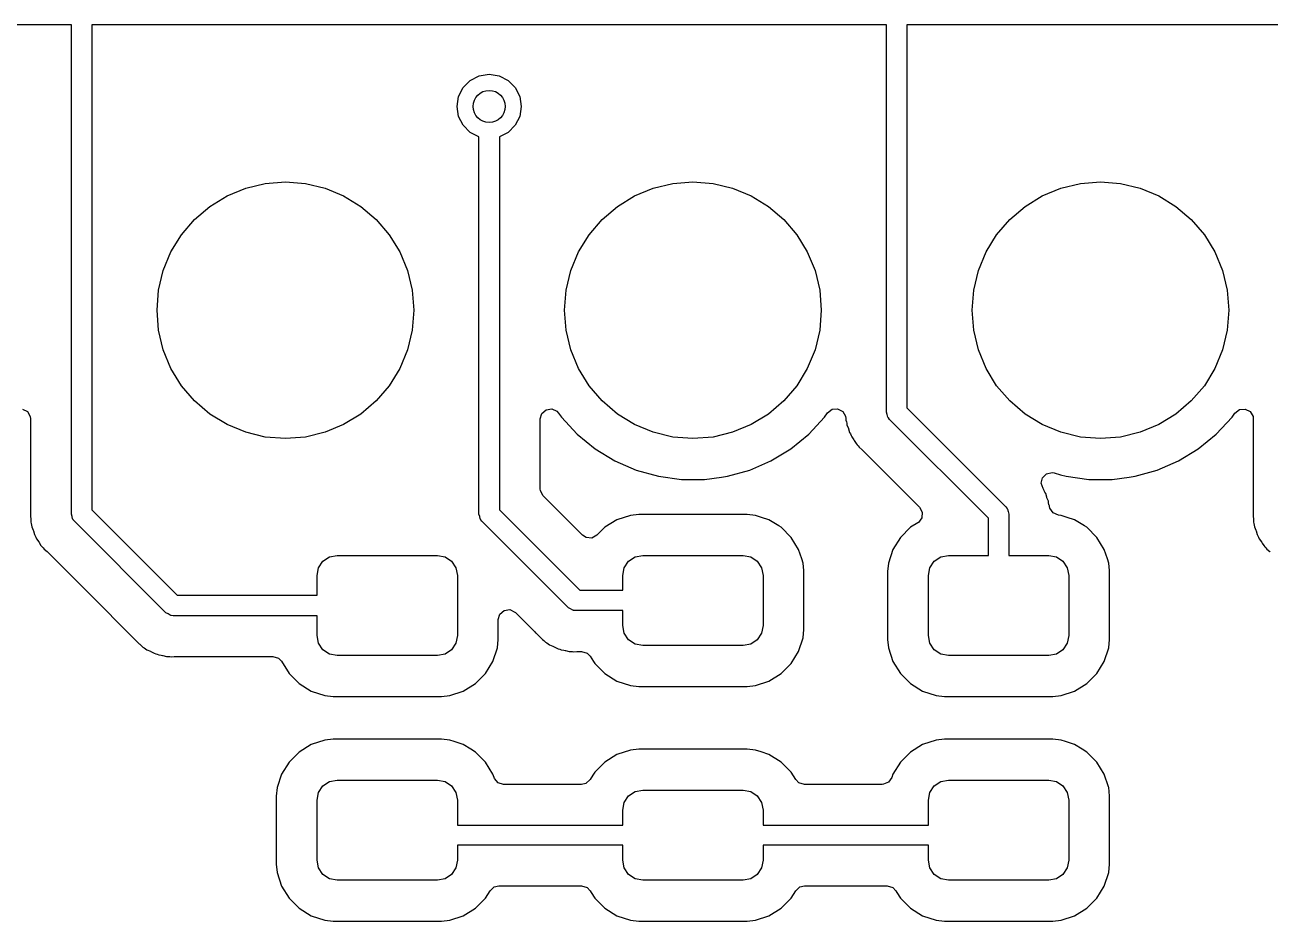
# Model space of a CAD drawing. Extents: x 7 to 11, y -4.75 to -1.25.
# Drawn here: x 8.772 to 9.383, y -2.5 to -2.06 of the extents above; entities that cross this region are included whole.
import ezdxf

# ---------------------------------------------------------------- set-up
doc = ezdxf.new("R2010")
doc.units = 0
doc.header["$MEASUREMENT"] = 0
doc.layers.add('BLACK', color=7, linetype='CONTINUOUS')

msp = doc.modelspace()

# ---------------------------------------------------------------- linework, layer by layer
at = {"layer": 'BLACK', "linetype": 'CONTINUOUS'}
for p, q in [((8.795, -2.06), (8.605, -2.06)), ((8.795, -2.3), (8.795, -2.06)), ((9.195, -2.06), (8.805, -2.06)), ((8.805, -2.06), (8.805, -2.29793)), ((9.195, -2.25), (9.195, -2.06)), ((9.395, -2.06), (9.205, -2.06)), ((9.205, -2.06), (9.205, -2.24793)), ((8.98726, -2.09074), (8.99074, -2.08726)), ((8.99074, -2.08726), (8.99513, -2.08502)), ((8.99513, -2.08502), (9, -2.08425)), ((9, -2.08425), (9.00487, -2.08502)), ((9.00487, -2.08502), (9.00926, -2.08726)), ((9.00926, -2.08726), (9.01274, -2.09074)), ((8.98425, -2.1), (8.98502, -2.09513)), ((8.98502, -2.09513), (8.98726, -2.09074)), ((9.01274, -2.09074), (9.01498, -2.09513)), ((9.01498, -2.09513), (9.01575, -2.1)), ((8.98502, -2.10487), (8.98425, -2.1)), ((9.01575, -2.1), (9.01498, -2.10487)), ((8.98726, -2.10926), (8.98502, -2.10487)), ((9.01498, -2.10487), (9.01274, -2.10926)), ((8.99074, -2.11274), (8.98726, -2.10926)), ((8.995, -2.11491), (8.99074, -2.11274)), ((9.00926, -2.11274), (9.005, -2.11491)), ((9.01274, -2.10926), (9.00926, -2.11274)), ((8.995, -2.3), (8.995, -2.11491)), ((9.005, -2.11491), (9.005, -2.29793)), ((8.88053, -2.14009), (8.89015, -2.13778)), ((8.89015, -2.13778), (8.9, -2.13701)), ((8.9, -2.13701), (8.90985, -2.13778)), ((8.90985, -2.13778), (8.91947, -2.14009)), ((9.08053, -2.14009), (9.09015, -2.13778)), ((9.09015, -2.13778), (9.1, -2.13701)), ((9.1, -2.13701), (9.10985, -2.13778)), ((9.10985, -2.13778), (9.11947, -2.14009)), ((9.28053, -2.14009), (9.29015, -2.13778)), ((9.29015, -2.13778), (9.3, -2.13701)), ((9.3, -2.13701), (9.30985, -2.13778)), ((9.30985, -2.13778), (9.31947, -2.14009)), ((8.86297, -2.14904), (8.8714, -2.14387)), ((8.8714, -2.14387), (8.88053, -2.14009)), ((8.91947, -2.14009), (8.9286, -2.14387)), ((8.9286, -2.14387), (8.93703, -2.14904)), ((9.06297, -2.14904), (9.0714, -2.14387)), ((9.0714, -2.14387), (9.08053, -2.14009)), ((9.11947, -2.14009), (9.1286, -2.14387)), ((9.1286, -2.14387), (9.13703, -2.14904)), ((9.26297, -2.14904), (9.2714, -2.14387)), ((9.2714, -2.14387), (9.28053, -2.14009)), ((9.31947, -2.14009), (9.3286, -2.14387)), ((9.3286, -2.14387), (9.33703, -2.14904)), ((8.85546, -2.15546), (8.86297, -2.14904)), ((8.93703, -2.14904), (8.94454, -2.15546)), ((9.05546, -2.15546), (9.06297, -2.14904)), ((9.13703, -2.14904), (9.14454, -2.15546)), ((9.25546, -2.15546), (9.26297, -2.14904)), ((9.33703, -2.14904), (9.34454, -2.15546)), ((8.84904, -2.16297), (8.85546, -2.15546)), ((8.94454, -2.15546), (8.95096, -2.16297)), ((9.04904, -2.16297), (9.05546, -2.15546)), ((9.14454, -2.15546), (9.15096, -2.16297)), ((9.24904, -2.16297), (9.25546, -2.15546)), ((9.34454, -2.15546), (9.35096, -2.16297)), ((8.84387, -2.1714), (8.84904, -2.16297)), ((8.95096, -2.16297), (8.95613, -2.1714)), ((9.04387, -2.1714), (9.04904, -2.16297)), ((9.15096, -2.16297), (9.15613, -2.1714)), ((9.24387, -2.1714), (9.24904, -2.16297)), ((9.35096, -2.16297), (9.35613, -2.1714)), ((8.84009, -2.18053), (8.84387, -2.1714)), ((8.95613, -2.1714), (8.95991, -2.18053)), ((9.04009, -2.18053), (9.04387, -2.1714)), ((9.15613, -2.1714), (9.15991, -2.18053)), ((9.24009, -2.18053), (9.24387, -2.1714)), ((9.35613, -2.1714), (9.35991, -2.18053)), ((8.83778, -2.19015), (8.84009, -2.18053)), ((8.95991, -2.18053), (8.96222, -2.19015)), ((9.03778, -2.19015), (9.04009, -2.18053)), ((9.15991, -2.18053), (9.16222, -2.19015)), ((9.23778, -2.19015), (9.24009, -2.18053)), ((9.35991, -2.18053), (9.36222, -2.19015)), ((8.83701, -2.2), (8.83778, -2.19015)), ((8.96222, -2.19015), (8.96299, -2.2)), ((9.03701, -2.2), (9.03778, -2.19015)), ((9.16222, -2.19015), (9.16299, -2.2)), ((9.23701, -2.2), (9.23778, -2.19015)), ((9.36222, -2.19015), (9.36299, -2.2)), ((8.83778, -2.20985), (8.83701, -2.2)), ((8.96299, -2.2), (8.96222, -2.20985)), ((9.03778, -2.20985), (9.03701, -2.2)), ((9.16299, -2.2), (9.16222, -2.20985)), ((9.23778, -2.20985), (9.23701, -2.2)), ((9.36299, -2.2), (9.36222, -2.20985)), ((8.84009, -2.21947), (8.83778, -2.20985)), ((8.96222, -2.20985), (8.95991, -2.21947)), ((9.04009, -2.21947), (9.03778, -2.20985)), ((9.16222, -2.20985), (9.15991, -2.21947)), ((9.24009, -2.21947), (9.23778, -2.20985)), ((9.36222, -2.20985), (9.35991, -2.21947)), ((8.84387, -2.2286), (8.84009, -2.21947)), ((8.95991, -2.21947), (8.95613, -2.2286)), ((9.04387, -2.2286), (9.04009, -2.21947)), ((9.15991, -2.21947), (9.15613, -2.2286)), ((9.24387, -2.2286), (9.24009, -2.21947)), ((9.35991, -2.21947), (9.35613, -2.2286)), ((8.84904, -2.23703), (8.84387, -2.2286)), ((8.95613, -2.2286), (8.95096, -2.23703)), ((9.04904, -2.23703), (9.04387, -2.2286)), ((9.15613, -2.2286), (9.15096, -2.23703)), ((9.24904, -2.23703), (9.24387, -2.2286)), ((9.35613, -2.2286), (9.35096, -2.23703)), ((8.85546, -2.24454), (8.84904, -2.23703)), ((8.95096, -2.23703), (8.94454, -2.24454)), ((9.05546, -2.24454), (9.04904, -2.23703)), ((9.15096, -2.23703), (9.14454, -2.24454)), ((9.25546, -2.24454), (9.24904, -2.23703)), ((9.35096, -2.23703), (9.34454, -2.24454)), ((8.77094, -2.24848), (8.77343, -2.24975)), ((8.86297, -2.25096), (8.85546, -2.24454)), ((8.94454, -2.24454), (8.93703, -2.25096)), ((9.02792, -2.24884), (9.03069, -2.24844)), ((9.03069, -2.24844), (9.03323, -2.24961)), ((9.06297, -2.25096), (9.05546, -2.24454)), ((9.14454, -2.24454), (9.13703, -2.25096)), ((9.16824, -2.24863), (9.17102, -2.24836)), ((9.17102, -2.24836), (9.17351, -2.24963)), ((9.205, -2.24793), (9.25354, -2.29646)), ((9.26297, -2.25096), (9.25546, -2.24454)), ((9.34454, -2.24454), (9.33703, -2.25096)), ((9.36816, -2.24876), (9.37094, -2.24848)), ((9.37094, -2.24848), (9.37343, -2.24975)), ((8.77343, -2.24975), (8.77484, -2.25216)), ((8.77484, -2.25216), (8.77498, -2.25335)), ((8.77498, -2.25335), (8.77498, -2.29669)), ((8.8714, -2.25613), (8.86297, -2.25096)), ((8.93703, -2.25096), (8.9286, -2.25613)), ((9.02502, -2.25335), (9.02581, -2.25067)), ((9.02502, -2.28758), (9.02502, -2.25335)), ((9.02581, -2.25067), (9.02792, -2.24884)), ((9.03323, -2.24961), (9.03403, -2.25049)), ((9.03403, -2.25049), (9.03546, -2.25251)), ((9.03546, -2.25251), (9.04321, -2.26081)), ((9.0714, -2.25613), (9.06297, -2.25096)), ((9.13703, -2.25096), (9.1286, -2.25613)), ((9.15679, -2.26081), (9.16454, -2.25251)), ((9.16454, -2.25251), (9.16605, -2.25037)), ((9.16605, -2.25037), (9.16824, -2.24863)), ((9.17351, -2.24963), (9.17492, -2.25204)), ((9.17492, -2.25204), (9.17506, -2.25308)), ((9.17506, -2.25308), (9.17509, -2.25394)), ((9.17509, -2.25394), (9.17509, -2.25395)), ((9.17509, -2.25395), (9.17532, -2.25471)), ((9.17532, -2.25471), (9.17547, -2.25548)), ((9.19535, -2.25119), (9.195, -2.25)), ((9.19561, -2.2524), (9.19535, -2.25119)), ((9.19576, -2.2526), (9.19561, -2.2524)), ((9.19579, -2.2527), (9.19576, -2.2526)), ((9.19593, -2.25282), (9.19579, -2.2527)), ((9.19646, -2.25354), (9.19593, -2.25282)), ((9.245, -2.30207), (9.19646, -2.25354)), ((9.2714, -2.25613), (9.26297, -2.25096)), ((9.33703, -2.25096), (9.3286, -2.25613)), ((9.35679, -2.26081), (9.36454, -2.25251)), ((9.36454, -2.25251), (9.36597, -2.25049)), ((9.36597, -2.25049), (9.36816, -2.24876)), ((9.37343, -2.24975), (9.37484, -2.25216)), ((9.37484, -2.25216), (9.37498, -2.25335)), ((9.37498, -2.25335), (9.37498, -2.29669)), ((8.88053, -2.25991), (8.8714, -2.25613)), ((8.89015, -2.26222), (8.88053, -2.25991)), ((8.91947, -2.25991), (8.90985, -2.26222)), ((8.9286, -2.25613), (8.91947, -2.25991)), ((9.04321, -2.26081), (9.04321, -2.26081)), ((9.04321, -2.26081), (9.04321, -2.26081)), ((9.04321, -2.26081), (9.05202, -2.26798)), ((9.08053, -2.25991), (9.0714, -2.25613)), ((9.09015, -2.26222), (9.08053, -2.25991)), ((9.11947, -2.25991), (9.10985, -2.26222)), ((9.1286, -2.25613), (9.11947, -2.25991)), ((9.14798, -2.26798), (9.15679, -2.26081)), ((9.17547, -2.25548), (9.17557, -2.25627)), ((9.17557, -2.25627), (9.17557, -2.25627)), ((9.17557, -2.25627), (9.17626, -2.258)), ((9.17626, -2.258), (9.17634, -2.25823)), ((9.17634, -2.25823), (9.17686, -2.26002)), ((9.17686, -2.26002), (9.17686, -2.26002)), ((9.17686, -2.26002), (9.17726, -2.26071)), ((9.17726, -2.26071), (9.17761, -2.2614)), ((9.28053, -2.25991), (9.2714, -2.25613)), ((9.29015, -2.26222), (9.28053, -2.25991)), ((9.31947, -2.25991), (9.30985, -2.26222)), ((9.3286, -2.25613), (9.31947, -2.25991)), ((9.34798, -2.26798), (9.35679, -2.26081)), ((8.9, -2.26299), (8.89015, -2.26222)), ((8.90985, -2.26222), (8.9, -2.26299)), ((9.1, -2.26299), (9.09015, -2.26222)), ((9.10985, -2.26222), (9.1, -2.26299)), ((9.17761, -2.2614), (9.1779, -2.26215)), ((9.1779, -2.26215), (9.179, -2.26366)), ((9.179, -2.26366), (9.17912, -2.26385)), ((9.17912, -2.26385), (9.17947, -2.26444)), ((9.17947, -2.26444), (9.18007, -2.26546)), ((9.18007, -2.26546), (9.18064, -2.26602)), ((9.18064, -2.26602), (9.18115, -2.26661)), ((9.18115, -2.26661), (9.18162, -2.26726)), ((9.3, -2.26299), (9.29015, -2.26222)), ((9.30985, -2.26222), (9.3, -2.26299)), ((9.05202, -2.26798), (9.05202, -2.26798)), ((9.05202, -2.26798), (9.05202, -2.26798)), ((9.05202, -2.26798), (9.06172, -2.27388)), ((9.13828, -2.27388), (9.14798, -2.26798)), ((9.18162, -2.26726), (9.18162, -2.26726)), ((9.18162, -2.26726), (9.18305, -2.26845)), ((9.18305, -2.26845), (9.18323, -2.26861)), ((9.18323, -2.26861), (9.19733, -2.28271)), ((9.33828, -2.27388), (9.34798, -2.26798)), ((9.06172, -2.27388), (9.07214, -2.2784)), ((9.07214, -2.2784), (9.08307, -2.28147)), ((9.11693, -2.28147), (9.12786, -2.2784)), ((9.12786, -2.2784), (9.13828, -2.27388)), ((9.31693, -2.28147), (9.32786, -2.2784)), ((9.32786, -2.2784), (9.33828, -2.27388)), ((9.08307, -2.28147), (9.09432, -2.28301)), ((9.09432, -2.28301), (9.09432, -2.28301)), ((9.09432, -2.28301), (9.10568, -2.28301)), ((9.10568, -2.28301), (9.11402, -2.28187)), ((9.10568, -2.28301), (9.10568, -2.28301)), ((9.11402, -2.28187), (9.11693, -2.28147)), ((9.19733, -2.28271), (9.21122, -2.2966)), ((9.27092, -2.28488), (9.27155, -2.28216)), ((9.27185, -2.28751), (9.27092, -2.28488)), ((9.27155, -2.28216), (9.27355, -2.28021)), ((9.27355, -2.28021), (9.27629, -2.27966)), ((9.27629, -2.27966), (9.27721, -2.27982)), ((9.27721, -2.27982), (9.28033, -2.2807)), ((9.28033, -2.2807), (9.28307, -2.28147)), ((9.28307, -2.28147), (9.28307, -2.28147)), ((9.28307, -2.28147), (9.29432, -2.28301)), ((9.29432, -2.28301), (9.29432, -2.28301)), ((9.29432, -2.28301), (9.30568, -2.28301)), ((9.30568, -2.28301), (9.31402, -2.28187)), ((9.30568, -2.28301), (9.30568, -2.28301)), ((9.31402, -2.28187), (9.31693, -2.28147)), ((9.02513, -2.28864), (9.02502, -2.28758)), ((9.02647, -2.29109), (9.02513, -2.28864)), ((9.04582, -2.31044), (9.02647, -2.29109)), ((9.2721, -2.28785), (9.27185, -2.28751)), ((9.27237, -2.28853), (9.2721, -2.28785)), ((9.2721, -2.28785), (9.2721, -2.28785)), ((9.27239, -2.2886), (9.27237, -2.28853)), ((9.27274, -2.28929), (9.27239, -2.2886)), ((9.27314, -2.28998), (9.27274, -2.28929)), ((9.27366, -2.29177), (9.27314, -2.28998)), ((8.77492, -2.29732), (8.77489, -2.29763)), ((8.77498, -2.29669), (8.77491, -2.29731)), ((8.77491, -2.29731), (8.77492, -2.29732)), ((9.21122, -2.2966), (9.21256, -2.29906)), ((9.25354, -2.29646), (9.25407, -2.29718)), ((9.25407, -2.29718), (9.25421, -2.2973)), ((9.25421, -2.2973), (9.25424, -2.2974)), ((9.25424, -2.2974), (9.25439, -2.2976)), ((9.27374, -2.292), (9.27366, -2.29177)), ((9.27443, -2.29373), (9.27374, -2.292)), ((9.27453, -2.29452), (9.27443, -2.29373)), ((9.27468, -2.29529), (9.27453, -2.29452)), ((9.27482, -2.29576), (9.27468, -2.29529)), ((9.27491, -2.29606), (9.27482, -2.29576)), ((9.27496, -2.29636), (9.27491, -2.29606)), ((9.27501, -2.29636), (9.27496, -2.29636)), ((9.27516, -2.29719), (9.27501, -2.29636)), ((9.27676, -2.29948), (9.27516, -2.29719)), ((9.37492, -2.29732), (9.37489, -2.29763)), ((9.37498, -2.29669), (9.37491, -2.29731)), ((9.37491, -2.29731), (9.37492, -2.29732)), ((8.77489, -2.29763), (8.77489, -2.29763)), ((8.77489, -2.29763), (8.77498, -2.30039)), ((8.77498, -2.30039), (8.77498, -2.30157)), ((8.77498, -2.30157), (8.77498, -2.30157)), ((8.77498, -2.30157), (8.77498, -2.30157)), ((8.77498, -2.30157), (8.77502, -2.30185)), ((8.77502, -2.30185), (8.77503, -2.30208)), ((8.77503, -2.30208), (8.77509, -2.30394)), ((8.79535, -2.30119), (8.795, -2.3)), ((8.79561, -2.3024), (8.79535, -2.30119)), ((8.79576, -2.3026), (8.79561, -2.3024)), ((8.79579, -2.3027), (8.79576, -2.3026)), ((8.79593, -2.30282), (8.79579, -2.3027)), ((8.79646, -2.30354), (8.79593, -2.30282)), ((8.84135, -2.34842), (8.79646, -2.30354)), ((8.805, -2.29793), (8.84695, -2.33988)), ((8.99535, -2.30119), (8.995, -2.3)), ((8.99561, -2.3024), (8.99535, -2.30119)), ((8.99576, -2.3026), (8.99561, -2.3024)), ((8.99579, -2.3027), (8.99576, -2.3026)), ((8.99593, -2.30282), (8.99579, -2.3027)), ((8.99646, -2.30354), (8.99593, -2.30282)), ((9.03889, -2.34596), (8.99646, -2.30354)), ((9.005, -2.29793), (9.04449, -2.33742)), ((9.06269, -2.30287), (9.05675, -2.30653)), ((9.06931, -2.30067), (9.06269, -2.30287)), ((9.0734, -2.30026), (9.06931, -2.30067)), ((9.1266, -2.30026), (9.0734, -2.30026)), ((9.13069, -2.30067), (9.1266, -2.30026)), ((9.13371, -2.30168), (9.13069, -2.30067)), ((9.13069, -2.30067), (9.13069, -2.30067)), ((9.13731, -2.30287), (9.13371, -2.30168)), ((9.14211, -2.30583), (9.13731, -2.30287)), ((9.21236, -2.30184), (9.21068, -2.30408)), ((9.21256, -2.29906), (9.21236, -2.30184)), ((9.245, -2.32028), (9.245, -2.30207)), ((9.25439, -2.2976), (9.25465, -2.29881)), ((9.25465, -2.29881), (9.255, -2.3)), ((9.255, -2.3), (9.255, -2.32028)), ((9.27935, -2.30054), (9.27676, -2.29948)), ((9.28069, -2.30067), (9.27935, -2.30054)), ((9.28371, -2.30168), (9.28069, -2.30067)), ((9.28069, -2.30067), (9.28069, -2.30067)), ((9.28731, -2.30287), (9.28371, -2.30168)), ((9.29211, -2.30583), (9.28731, -2.30287)), ((9.37489, -2.29763), (9.37489, -2.29763)), ((9.37489, -2.29763), (9.37498, -2.30039)), ((9.37498, -2.30039), (9.37498, -2.30157)), ((9.37498, -2.30157), (9.37498, -2.30157)), ((9.37498, -2.30157), (9.37498, -2.30157)), ((9.37498, -2.30157), (9.37502, -2.30185)), ((9.37502, -2.30185), (9.37503, -2.30208)), ((9.37503, -2.30208), (9.37509, -2.30394)), ((8.77509, -2.30394), (8.77509, -2.30395)), ((8.77509, -2.30395), (8.77532, -2.30471)), ((8.77532, -2.30471), (8.77547, -2.30548)), ((8.77547, -2.30548), (8.77557, -2.30627)), ((8.77557, -2.30627), (8.77557, -2.30627)), ((8.77557, -2.30627), (8.77626, -2.308)), ((8.77626, -2.308), (8.77634, -2.30823)), ((8.77634, -2.30823), (8.77686, -2.31002)), ((9.05675, -2.30653), (9.05284, -2.31044)), ((9.14325, -2.30653), (9.14211, -2.30583)), ((9.14819, -2.31147), (9.14325, -2.30653)), ((9.14325, -2.30653), (9.14325, -2.30653)), ((9.20675, -2.30653), (9.20181, -2.31147)), ((9.21032, -2.30433), (9.20675, -2.30653)), ((9.20675, -2.30653), (9.20675, -2.30653)), ((9.21068, -2.30408), (9.21032, -2.30433)), ((9.29325, -2.30653), (9.29211, -2.30583)), ((9.29819, -2.31147), (9.29325, -2.30653)), ((9.29325, -2.30653), (9.29325, -2.30653)), ((9.37509, -2.30394), (9.37509, -2.30395)), ((9.37509, -2.30395), (9.37532, -2.30471)), ((9.37532, -2.30471), (9.37547, -2.30548)), ((9.37547, -2.30548), (9.37557, -2.30627)), ((9.37557, -2.30627), (9.37557, -2.30627)), ((9.37557, -2.30627), (9.37626, -2.308)), ((9.37626, -2.308), (9.37634, -2.30823)), ((9.37634, -2.30823), (9.37686, -2.31002)), ((8.77686, -2.31002), (8.77686, -2.31002)), ((8.77686, -2.31002), (8.77726, -2.31071)), ((8.77726, -2.31071), (8.77761, -2.3114)), ((8.77761, -2.3114), (8.7779, -2.31215)), ((8.7779, -2.31215), (8.779, -2.31366)), ((8.779, -2.31366), (8.77912, -2.31385)), ((8.77912, -2.31385), (8.77939, -2.31429)), ((8.77939, -2.31429), (8.78007, -2.31546)), ((8.78007, -2.31546), (8.78064, -2.31602)), ((9.0476, -2.31158), (9.04582, -2.31044)), ((9.05039, -2.31178), (9.0476, -2.31158)), ((9.05284, -2.31044), (9.05039, -2.31178)), ((9.15185, -2.31741), (9.14819, -2.31147)), ((9.14819, -2.31147), (9.14819, -2.31147)), ((9.14819, -2.31147), (9.14819, -2.31147)), ((9.20181, -2.31147), (9.19815, -2.31741)), ((9.20181, -2.31147), (9.20181, -2.31147)), ((9.30185, -2.31741), (9.29819, -2.31147)), ((9.29819, -2.31147), (9.29819, -2.31147)), ((9.29819, -2.31147), (9.29819, -2.31147)), ((9.37686, -2.31002), (9.37686, -2.31002)), ((9.37686, -2.31002), (9.37726, -2.31071)), ((9.37726, -2.31071), (9.37761, -2.3114)), ((9.37761, -2.3114), (9.3779, -2.31215)), ((9.3779, -2.31215), (9.379, -2.31366)), ((9.379, -2.31366), (9.37912, -2.31385)), ((9.37912, -2.31385), (9.37939, -2.31429)), ((9.37939, -2.31429), (9.38007, -2.31546)), ((9.38007, -2.31546), (9.38064, -2.31602)), ((8.78064, -2.31602), (8.78115, -2.31661)), ((8.78115, -2.31661), (8.78162, -2.31726)), ((8.78162, -2.31726), (8.78162, -2.31726)), ((8.78162, -2.31726), (8.78305, -2.31845)), ((8.78305, -2.31845), (8.78323, -2.31861)), ((8.78323, -2.31861), (8.80447, -2.33985)), ((8.91843, -2.32316), (8.92163, -2.32102)), ((8.92163, -2.32102), (8.92539, -2.32028)), ((8.92539, -2.32028), (8.97461, -2.32028)), ((8.97461, -2.32028), (8.97837, -2.32102)), ((8.97837, -2.32102), (8.98157, -2.32316)), ((9.06843, -2.32316), (9.07163, -2.32102)), ((9.07163, -2.32102), (9.07539, -2.32028)), ((9.07539, -2.32028), (9.12461, -2.32028)), ((9.12461, -2.32028), (9.12837, -2.32102)), ((9.12837, -2.32102), (9.13157, -2.32316)), ((9.15338, -2.32201), (9.15185, -2.31741)), ((9.19815, -2.31741), (9.19595, -2.32404)), ((9.21843, -2.32316), (9.22163, -2.32102)), ((9.22163, -2.32102), (9.22539, -2.32028)), ((9.22539, -2.32028), (9.245, -2.32028)), ((9.255, -2.32028), (9.27461, -2.32028)), ((9.27461, -2.32028), (9.27837, -2.32102)), ((9.27837, -2.32102), (9.28157, -2.32316)), ((9.30338, -2.32201), (9.30185, -2.31741)), ((9.38064, -2.31602), (9.38115, -2.31661)), ((9.38115, -2.31661), (9.38162, -2.31726)), ((9.38162, -2.31726), (9.38162, -2.31726)), ((9.38162, -2.31726), (9.38305, -2.31845)), ((9.38305, -2.31845), (9.38323, -2.31861)), ((8.91555, -2.33012), (8.9163, -2.32635)), ((8.9163, -2.32635), (8.91843, -2.32316)), ((8.98157, -2.32316), (8.9837, -2.32635)), ((8.9837, -2.32635), (8.98445, -2.33012)), ((9.06555, -2.33012), (9.0663, -2.32635)), ((9.0663, -2.32635), (9.06843, -2.32316)), ((9.13157, -2.32316), (9.1337, -2.32635)), ((9.1337, -2.32635), (9.13445, -2.33012)), ((9.15405, -2.32404), (9.15338, -2.32201)), ((9.15442, -2.32768), (9.15405, -2.32404)), ((9.15447, -2.32813), (9.15442, -2.32768)), ((9.19595, -2.32404), (9.19553, -2.32813)), ((9.19595, -2.32404), (9.19595, -2.32404)), ((9.21555, -2.33012), (9.2163, -2.32635)), ((9.2163, -2.32635), (9.21843, -2.32316)), ((9.28157, -2.32316), (9.2837, -2.32635)), ((9.2837, -2.32635), (9.28445, -2.33012)), ((9.30405, -2.32404), (9.30338, -2.32201)), ((9.30442, -2.32768), (9.30405, -2.32404)), ((9.30447, -2.32813), (9.30442, -2.32768)), ((8.91555, -2.33988), (8.91555, -2.33012)), ((8.98445, -2.33012), (8.98445, -2.35965)), ((9.06555, -2.33742), (9.06555, -2.33012)), ((9.13445, -2.33012), (9.13445, -2.35472)), ((9.15447, -2.35671), (9.15447, -2.32813)), ((9.19553, -2.32813), (9.19553, -2.36164)), ((9.21555, -2.35965), (9.21555, -2.33012)), ((9.28445, -2.33012), (9.28445, -2.35965)), ((9.30447, -2.36164), (9.30447, -2.32813)), ((8.80447, -2.33985), (8.82485, -2.36023)), ((8.84695, -2.33988), (8.91555, -2.33988)), ((9.04449, -2.33742), (9.06555, -2.33742)), ((9.03997, -2.34655), (9.03889, -2.34596)), ((8.84243, -2.34901), (8.84135, -2.34842)), ((8.84347, -2.34968), (8.84243, -2.34901)), ((8.84372, -2.34972), (8.84347, -2.34968)), ((8.84382, -2.34977), (8.84372, -2.34972)), ((8.844, -2.34975), (8.84382, -2.34977)), ((8.84488, -2.34988), (8.844, -2.34975)), ((8.91555, -2.34988), (8.84488, -2.34988)), ((8.91555, -2.35965), (8.91555, -2.34988)), ((9.00447, -2.35183), (9.00526, -2.34915)), ((9.00447, -2.36164), (9.00447, -2.35183)), ((9.00526, -2.34915), (9.00737, -2.34732)), ((9.00737, -2.34732), (9.01014, -2.34692)), ((9.01014, -2.34692), (9.01268, -2.34808)), ((9.01268, -2.34808), (9.01294, -2.34832)), ((9.01294, -2.34832), (9.02239, -2.35777)), ((9.04101, -2.34722), (9.03997, -2.34655)), ((9.04126, -2.34725), (9.04101, -2.34722)), ((9.04136, -2.34731), (9.04126, -2.34725)), ((9.04154, -2.34729), (9.04136, -2.34731)), ((9.04242, -2.34742), (9.04154, -2.34729)), ((9.06555, -2.34742), (9.04242, -2.34742)), ((9.06555, -2.35472), (9.06555, -2.34742)), ((9.02239, -2.35777), (9.02278, -2.35826)), ((9.02278, -2.35826), (9.02279, -2.35826)), ((9.02279, -2.35826), (9.02299, -2.3585)), ((9.02299, -2.3585), (9.02501, -2.36039)), ((9.0663, -2.35849), (9.06555, -2.35472)), ((9.06843, -2.36168), (9.0663, -2.35849)), ((9.1337, -2.35849), (9.13157, -2.36168)), ((9.13445, -2.35472), (9.1337, -2.35849)), ((9.15405, -2.3608), (9.15447, -2.35671)), ((8.82485, -2.36023), (8.82524, -2.36072)), ((8.82524, -2.36072), (8.82525, -2.36072)), ((8.82525, -2.36072), (8.82545, -2.36096)), ((8.82545, -2.36096), (8.82545, -2.36096)), ((8.82545, -2.36096), (8.82701, -2.36242)), ((8.82701, -2.36242), (8.82747, -2.36285)), ((8.82747, -2.36285), (8.8283, -2.36369)), ((8.8283, -2.36369), (8.8283, -2.36369)), ((8.8283, -2.36369), (8.82852, -2.36386)), ((8.82852, -2.36386), (8.8287, -2.36401)), ((8.8287, -2.36401), (8.83006, -2.36528)), ((8.9163, -2.36341), (8.91555, -2.35965)), ((8.91843, -2.36661), (8.9163, -2.36341)), ((8.9837, -2.36341), (8.98157, -2.36661)), ((8.98445, -2.35965), (8.9837, -2.36341)), ((9.00405, -2.36573), (9.00447, -2.36164)), ((9.02501, -2.36039), (9.02584, -2.36123)), ((9.02584, -2.36123), (9.02606, -2.3614)), ((9.02606, -2.3614), (9.02624, -2.36155)), ((9.02624, -2.36155), (9.02677, -2.36204)), ((9.02677, -2.36204), (9.0276, -2.36282)), ((9.0276, -2.36282), (9.0276, -2.36282)), ((9.0276, -2.36282), (9.0276, -2.36282)), ((9.0276, -2.36282), (9.0283, -2.36321)), ((9.0283, -2.36321), (9.02895, -2.36364)), ((9.02895, -2.36364), (9.02958, -2.36413)), ((9.02958, -2.36413), (9.02958, -2.36413)), ((9.02958, -2.36413), (9.03129, -2.36487)), ((9.07163, -2.36382), (9.06843, -2.36168)), ((9.07539, -2.36457), (9.07163, -2.36382)), ((9.12461, -2.36457), (9.07539, -2.36457)), ((9.12837, -2.36382), (9.12461, -2.36457)), ((9.13157, -2.36168), (9.12837, -2.36382)), ((9.15185, -2.36743), (9.15405, -2.3608)), ((9.19553, -2.36164), (9.19595, -2.36573)), ((9.2163, -2.36341), (9.21555, -2.35965)), ((9.21843, -2.36661), (9.2163, -2.36341)), ((9.2837, -2.36341), (9.28157, -2.36661)), ((9.28445, -2.35965), (9.2837, -2.36341)), ((9.30405, -2.36573), (9.30447, -2.36164)), ((8.83006, -2.36528), (8.83076, -2.36567)), ((8.83076, -2.36567), (8.83141, -2.3661)), ((8.83141, -2.3661), (8.83204, -2.36659)), ((8.83204, -2.36659), (8.83375, -2.36733)), ((8.83375, -2.36733), (8.83396, -2.36743)), ((8.83396, -2.36743), (8.8356, -2.36833)), ((8.8356, -2.36833), (8.8356, -2.36833)), ((8.8356, -2.36833), (8.8356, -2.36833)), ((8.8356, -2.36833), (8.83637, -2.36853)), ((8.83637, -2.36853), (8.83711, -2.36878)), ((8.83711, -2.36878), (8.83785, -2.3691)), ((8.83785, -2.3691), (8.83785, -2.3691)), ((8.83785, -2.3691), (8.83785, -2.3691)), ((8.83785, -2.3691), (8.83903, -2.36929)), ((8.83903, -2.36929), (8.83969, -2.36939)), ((8.83969, -2.36939), (8.83992, -2.36944)), ((8.83992, -2.36944), (8.84172, -2.3699)), ((8.84172, -2.3699), (8.84252, -2.3699)), ((8.84252, -2.3699), (8.8433, -2.36996)), ((8.8433, -2.36996), (8.84409, -2.37009)), ((8.84409, -2.37009), (8.84543, -2.36996)), ((8.84543, -2.36996), (8.84595, -2.36991)), ((8.84595, -2.36991), (8.84618, -2.3699)), ((8.84618, -2.3699), (8.89387, -2.3699)), ((8.89387, -2.3699), (8.89655, -2.37069)), ((8.89655, -2.37069), (8.89809, -2.37226)), ((8.92163, -2.36874), (8.91843, -2.36661)), ((8.92539, -2.36949), (8.92163, -2.36874)), ((8.97461, -2.36949), (8.92539, -2.36949)), ((8.97837, -2.36874), (8.97461, -2.36949)), ((8.98157, -2.36661), (8.97837, -2.36874)), ((9.00185, -2.37235), (9.00405, -2.36573)), ((9.03129, -2.36487), (9.0315, -2.36497)), ((9.0315, -2.36497), (9.03314, -2.36587)), ((9.03314, -2.36587), (9.03314, -2.36587)), ((9.03314, -2.36587), (9.03314, -2.36587)), ((9.03314, -2.36587), (9.03391, -2.36607)), ((9.03391, -2.36607), (9.03465, -2.36632)), ((9.03465, -2.36632), (9.03539, -2.36664)), ((9.03539, -2.36664), (9.03539, -2.36664)), ((9.03539, -2.36664), (9.03539, -2.36664)), ((9.03539, -2.36664), (9.03657, -2.36683)), ((9.03657, -2.36683), (9.03723, -2.36693)), ((9.03723, -2.36693), (9.03746, -2.36698)), ((9.03746, -2.36698), (9.03926, -2.36744)), ((9.03926, -2.36744), (9.04006, -2.36744)), ((9.04006, -2.36744), (9.04084, -2.3675)), ((9.04084, -2.3675), (9.04163, -2.36763)), ((9.04163, -2.36763), (9.04297, -2.3675)), ((9.04297, -2.3675), (9.04348, -2.36745)), ((9.04348, -2.36745), (9.04372, -2.36744)), ((9.04372, -2.36744), (9.04538, -2.36744)), ((9.04538, -2.36744), (9.04806, -2.36823)), ((9.04806, -2.36823), (9.0496, -2.3698)), ((9.0496, -2.3698), (9.05118, -2.37235)), ((9.14819, -2.37337), (9.15185, -2.36743)), ((9.19595, -2.36573), (9.19815, -2.37235)), ((9.22163, -2.36874), (9.21843, -2.36661)), ((9.22539, -2.36949), (9.22163, -2.36874)), ((9.27461, -2.36949), (9.22539, -2.36949)), ((9.27837, -2.36874), (9.27461, -2.36949)), ((9.28157, -2.36661), (9.27837, -2.36874)), ((9.30185, -2.37235), (9.30405, -2.36573)), ((8.89809, -2.37226), (8.90181, -2.37829)), ((8.99819, -2.37829), (9.00185, -2.37235)), ((9.05118, -2.37235), (9.05181, -2.37337)), ((9.05181, -2.37337), (9.05181, -2.37337)), ((9.05181, -2.37337), (9.05675, -2.37831)), ((9.14325, -2.37831), (9.14819, -2.37337)), ((9.19815, -2.37235), (9.20181, -2.37829)), ((9.29819, -2.37829), (9.30185, -2.37235)), ((8.90181, -2.37829), (8.90181, -2.37829)), ((8.90181, -2.37829), (8.90675, -2.38323)), ((8.99325, -2.38323), (8.99819, -2.37829)), ((9.05675, -2.37831), (9.05675, -2.37831)), ((9.05675, -2.37831), (9.05675, -2.37831)), ((9.05675, -2.37831), (9.06269, -2.38197)), ((9.06269, -2.38197), (9.06931, -2.38417)), ((9.13069, -2.38417), (9.13731, -2.38197)), ((9.13731, -2.38197), (9.14325, -2.37831)), ((9.20181, -2.37829), (9.20181, -2.37829)), ((9.20181, -2.37829), (9.20675, -2.38323)), ((9.29325, -2.38323), (9.29819, -2.37829)), ((8.90675, -2.38323), (8.90675, -2.38323)), ((8.90675, -2.38323), (8.90675, -2.38323)), ((8.90675, -2.38323), (8.91269, -2.38689)), ((8.91269, -2.38689), (8.91931, -2.38909)), ((8.91931, -2.38909), (8.9234, -2.38951)), ((8.9766, -2.38951), (8.98069, -2.38909)), ((8.98069, -2.38909), (8.98731, -2.38689)), ((8.98731, -2.38689), (8.99325, -2.38323)), ((9.06931, -2.38417), (9.0734, -2.38459)), ((9.0734, -2.38459), (9.1266, -2.38459)), ((9.1266, -2.38459), (9.13069, -2.38417)), ((9.20675, -2.38323), (9.20675, -2.38323)), ((9.20675, -2.38323), (9.20675, -2.38323)), ((9.20675, -2.38323), (9.21269, -2.38689)), ((9.21269, -2.38689), (9.21931, -2.38909)), ((9.21931, -2.38909), (9.2234, -2.38951)), ((9.2766, -2.38951), (9.28069, -2.38909)), ((9.28069, -2.38909), (9.28731, -2.38689)), ((9.28731, -2.38689), (9.29325, -2.38323)), ((8.9234, -2.38951), (8.9766, -2.38951)), ((9.2234, -2.38951), (9.2766, -2.38951)), ((8.91269, -2.41311), (8.90675, -2.41677)), ((8.91931, -2.41091), (8.91269, -2.41311)), ((8.9234, -2.41049), (8.91931, -2.41091)), ((8.9766, -2.41049), (8.9234, -2.41049)), ((8.98069, -2.41091), (8.9766, -2.41049)), ((8.98277, -2.4116), (8.98069, -2.41091)), ((8.98069, -2.41091), (8.98069, -2.41091)), ((8.98731, -2.41311), (8.98277, -2.4116)), ((8.99105, -2.41541), (8.98731, -2.41311)), ((9.21269, -2.41311), (9.20675, -2.41677)), ((9.21931, -2.41091), (9.21269, -2.41311)), ((9.2234, -2.41049), (9.21931, -2.41091)), ((9.2766, -2.41049), (9.2234, -2.41049)), ((9.28069, -2.41091), (9.2766, -2.41049)), ((9.28277, -2.4116), (9.28069, -2.41091)), ((9.28069, -2.41091), (9.28069, -2.41091)), ((9.28731, -2.41311), (9.28277, -2.4116)), ((9.29105, -2.41541), (9.28731, -2.41311)), ((8.90675, -2.41677), (8.90181, -2.42171)), ((8.90675, -2.41677), (8.90675, -2.41677)), ((8.99325, -2.41677), (8.99105, -2.41541)), ((8.99819, -2.42171), (8.99325, -2.41677)), ((8.99325, -2.41677), (8.99325, -2.41677)), ((9.06269, -2.41803), (9.05675, -2.42169)), ((9.06931, -2.41583), (9.06269, -2.41803)), ((9.0734, -2.41541), (9.06931, -2.41583)), ((9.1266, -2.41541), (9.0734, -2.41541)), ((9.13069, -2.41583), (9.1266, -2.41541)), ((9.1335, -2.41676), (9.13069, -2.41583)), ((9.13069, -2.41583), (9.13069, -2.41583)), ((9.13731, -2.41803), (9.1335, -2.41676)), ((9.14325, -2.42169), (9.13731, -2.41803)), ((9.20675, -2.41677), (9.20181, -2.42171)), ((9.20675, -2.41677), (9.20675, -2.41677)), ((9.29325, -2.41677), (9.29105, -2.41541)), ((9.29819, -2.42171), (9.29325, -2.41677)), ((9.29325, -2.41677), (9.29325, -2.41677)), ((8.90181, -2.42171), (8.89815, -2.42765)), ((8.90181, -2.42171), (8.90181, -2.42171)), ((9.00185, -2.42765), (8.99819, -2.42171)), ((8.99819, -2.42171), (8.99819, -2.42171)), ((8.99819, -2.42171), (8.99819, -2.42171)), ((9.05675, -2.42169), (9.05181, -2.42663)), ((9.05675, -2.42169), (9.05675, -2.42169)), ((9.14819, -2.42663), (9.14325, -2.42169)), ((9.14325, -2.42169), (9.14325, -2.42169)), ((9.14325, -2.42169), (9.14325, -2.42169)), ((9.20181, -2.42171), (9.19815, -2.42765)), ((9.20181, -2.42171), (9.20181, -2.42171)), ((9.30185, -2.42765), (9.29819, -2.42171)), ((9.29819, -2.42171), (9.29819, -2.42171)), ((9.29819, -2.42171), (9.29819, -2.42171)), ((8.89815, -2.42765), (8.89595, -2.43427)), ((8.91843, -2.43339), (8.92163, -2.43126)), ((8.92163, -2.43126), (8.92539, -2.43051)), ((8.92539, -2.43051), (8.97461, -2.43051)), ((8.97461, -2.43051), (8.97837, -2.43126)), ((8.97837, -2.43126), (8.98157, -2.43339)), ((9.00238, -2.42924), (9.00185, -2.42765)), ((9.00185, -2.42765), (9.00185, -2.42765)), ((9.00185, -2.42765), (9.00185, -2.42765)), ((9.00258, -2.42974), (9.00238, -2.42924)), ((9.00441, -2.43185), (9.00258, -2.42974)), ((9.00709, -2.43264), (9.00441, -2.43185)), ((9.04956, -2.43028), (9.04748, -2.43215)), ((9.0496, -2.4302), (9.04956, -2.43028)), ((9.05086, -2.42816), (9.0496, -2.4302)), ((9.05181, -2.42663), (9.05086, -2.42816)), ((9.05181, -2.42663), (9.05181, -2.42663)), ((9.15044, -2.43028), (9.14819, -2.42663)), ((9.14819, -2.42663), (9.14819, -2.42663)), ((9.14819, -2.42663), (9.14819, -2.42663)), ((9.15198, -2.43185), (9.15044, -2.43028)), ((9.15467, -2.43264), (9.15198, -2.43185)), ((9.19603, -2.43154), (9.19345, -2.43261)), ((9.19762, -2.42924), (9.19603, -2.43154)), ((9.19815, -2.42765), (9.19762, -2.42924)), ((9.21843, -2.43339), (9.22163, -2.43126)), ((9.22163, -2.43126), (9.22539, -2.43051)), ((9.22539, -2.43051), (9.27461, -2.43051)), ((9.27461, -2.43051), (9.27837, -2.43126)), ((9.27837, -2.43126), (9.28157, -2.43339)), ((9.30393, -2.43393), (9.30185, -2.42765)), ((8.89595, -2.43427), (8.89553, -2.43836)), ((8.89595, -2.43427), (8.89595, -2.43427)), ((8.91555, -2.44035), (8.9163, -2.43659)), ((8.9163, -2.43659), (8.91843, -2.43339)), ((8.98157, -2.43339), (8.9837, -2.43659)), ((8.9837, -2.43659), (8.98445, -2.44035)), ((9.04533, -2.43264), (9.00709, -2.43264)), ((9.04748, -2.43215), (9.04533, -2.43264)), ((9.06843, -2.43832), (9.07163, -2.43618)), ((9.07163, -2.43618), (9.07539, -2.43543)), ((9.07539, -2.43543), (9.12461, -2.43543)), ((9.12461, -2.43543), (9.12837, -2.43618)), ((9.12837, -2.43618), (9.13157, -2.43832)), ((9.19291, -2.43264), (9.15467, -2.43264)), ((9.19345, -2.43261), (9.19291, -2.43264)), ((9.21555, -2.44035), (9.2163, -2.43659)), ((9.2163, -2.43659), (9.21843, -2.43339)), ((9.28157, -2.43339), (9.2837, -2.43659)), ((9.2837, -2.43659), (9.28445, -2.44035)), ((9.30405, -2.43427), (9.30393, -2.43393)), ((9.30424, -2.43613), (9.30405, -2.43427)), ((9.30447, -2.43836), (9.30424, -2.43613)), ((8.89553, -2.43836), (8.89553, -2.47187)), ((8.91555, -2.46988), (8.91555, -2.44035)), ((8.98445, -2.44035), (8.98445, -2.45266)), ((9.06555, -2.44528), (9.0663, -2.44151)), ((9.0663, -2.44151), (9.06843, -2.43832)), ((9.13157, -2.43832), (9.1337, -2.44151)), ((9.1337, -2.44151), (9.13445, -2.44528)), ((9.21555, -2.45266), (9.21555, -2.44035)), ((9.28445, -2.44035), (9.28445, -2.46988)), ((9.30447, -2.47187), (9.30447, -2.43836)), ((9.06555, -2.45266), (9.06555, -2.44528)), ((9.13445, -2.44528), (9.13445, -2.45266)), ((8.98445, -2.45266), (9.06555, -2.45266)), ((9.13445, -2.45266), (9.21555, -2.45266)), ((9.06555, -2.4625), (8.98445, -2.4625)), ((8.98445, -2.4625), (8.98445, -2.46988)), ((9.06555, -2.46988), (9.06555, -2.4625)), ((9.21555, -2.4625), (9.13445, -2.4625)), ((9.13445, -2.4625), (9.13445, -2.46988)), ((9.21555, -2.46988), (9.21555, -2.4625)), ((8.89553, -2.47187), (8.89595, -2.47596)), ((8.9163, -2.47365), (8.91555, -2.46988)), ((8.91843, -2.47684), (8.9163, -2.47365)), ((8.9837, -2.47365), (8.98157, -2.47684)), ((8.98445, -2.46988), (8.9837, -2.47365)), ((9.0663, -2.47365), (9.06555, -2.46988)), ((9.06843, -2.47684), (9.0663, -2.47365)), ((9.1337, -2.47365), (9.13157, -2.47684)), ((9.13445, -2.46988), (9.1337, -2.47365)), ((9.2163, -2.47365), (9.21555, -2.46988)), ((9.21843, -2.47684), (9.2163, -2.47365)), ((9.2837, -2.47365), (9.28157, -2.47684)), ((9.28445, -2.46988), (9.2837, -2.47365)), ((9.30405, -2.47596), (9.30447, -2.47187)), ((9.30447, -2.47187), (9.30447, -2.47187)), ((8.89595, -2.47596), (8.89815, -2.48259)), ((8.92163, -2.47898), (8.91843, -2.47684)), ((8.92539, -2.47972), (8.92163, -2.47898)), ((8.97461, -2.47972), (8.92539, -2.47972)), ((8.97837, -2.47898), (8.97461, -2.47972)), ((8.98157, -2.47684), (8.97837, -2.47898)), ((9.07163, -2.47898), (9.06843, -2.47684)), ((9.07539, -2.47972), (9.07163, -2.47898)), ((9.12461, -2.47972), (9.07539, -2.47972)), ((9.12837, -2.47898), (9.12461, -2.47972)), ((9.13157, -2.47684), (9.12837, -2.47898)), ((9.22163, -2.47898), (9.21843, -2.47684)), ((9.22539, -2.47972), (9.22163, -2.47898)), ((9.27461, -2.47972), (9.22539, -2.47972)), ((9.27837, -2.47898), (9.27461, -2.47972)), ((9.28157, -2.47684), (9.27837, -2.47898)), ((9.30185, -2.48259), (9.30405, -2.47596)), ((8.89815, -2.48259), (8.90181, -2.48853)), ((8.99819, -2.48853), (9.00044, -2.48488)), ((9.00044, -2.48488), (9.00252, -2.48301)), ((9.00252, -2.48301), (9.00467, -2.48252)), ((9.00467, -2.48252), (9.04533, -2.48252)), ((9.04533, -2.48252), (9.04802, -2.48331)), ((9.04802, -2.48331), (9.04956, -2.48488)), ((9.04956, -2.48488), (9.05005, -2.48567)), ((9.05005, -2.48567), (9.05181, -2.48853)), ((9.14819, -2.48853), (9.15044, -2.48488)), ((9.15044, -2.48488), (9.15252, -2.48301)), ((9.15252, -2.48301), (9.15467, -2.48252)), ((9.15467, -2.48252), (9.19533, -2.48252)), ((9.19533, -2.48252), (9.19802, -2.48331)), ((9.19802, -2.48331), (9.19956, -2.48488)), ((9.19956, -2.48488), (9.20005, -2.48567)), ((9.20005, -2.48567), (9.20181, -2.48853)), ((9.29819, -2.48853), (9.30185, -2.48259)), ((8.90181, -2.48853), (8.90181, -2.48853)), ((8.90181, -2.48853), (8.90675, -2.49347)), ((8.99325, -2.49347), (8.99819, -2.48853)), ((9.05181, -2.48853), (9.05181, -2.48853)), ((9.05181, -2.48853), (9.05675, -2.49347)), ((9.14325, -2.49347), (9.14819, -2.48853)), ((9.20181, -2.48853), (9.20181, -2.48853)), ((9.20181, -2.48853), (9.20675, -2.49347)), ((9.29325, -2.49347), (9.29819, -2.48853)), ((8.90675, -2.49347), (8.90675, -2.49347)), ((8.90675, -2.49347), (8.90675, -2.49347)), ((8.90675, -2.49347), (8.91269, -2.49713)), ((8.91269, -2.49713), (8.91931, -2.49933)), ((8.98069, -2.49933), (8.98731, -2.49713)), ((8.98731, -2.49713), (8.99325, -2.49347)), ((9.05675, -2.49347), (9.05675, -2.49347)), ((9.05675, -2.49347), (9.05675, -2.49347)), ((9.05675, -2.49347), (9.06269, -2.49713)), ((9.06269, -2.49713), (9.06931, -2.49933)), ((9.13069, -2.49933), (9.13731, -2.49713)), ((9.13731, -2.49713), (9.14325, -2.49347)), ((9.20675, -2.49347), (9.20675, -2.49347)), ((9.20675, -2.49347), (9.20675, -2.49347)), ((9.20675, -2.49347), (9.21269, -2.49713)), ((9.21269, -2.49713), (9.21931, -2.49933)), ((9.28069, -2.49933), (9.28731, -2.49713)), ((9.28731, -2.49713), (9.29325, -2.49347)), ((8.91931, -2.49933), (8.9234, -2.49974)), ((8.9234, -2.49974), (8.9766, -2.49974)), ((8.9766, -2.49974), (8.98069, -2.49933)), ((9.06931, -2.49933), (9.0734, -2.49974)), ((9.0734, -2.49974), (9.1266, -2.49974)), ((9.1266, -2.49974), (9.13069, -2.49933)), ((9.21931, -2.49933), (9.2234, -2.49974)), ((9.2234, -2.49974), (9.2766, -2.49974)), ((9.2766, -2.49974), (9.28069, -2.49933))]:
    msp.add_line(p, q, dxfattribs=at)
at = {"layer": 'BLACK'}
msp.add_circle((9, -2.1), 0.00787, dxfattribs=at)

doc.saveas('drawing.dxf')
